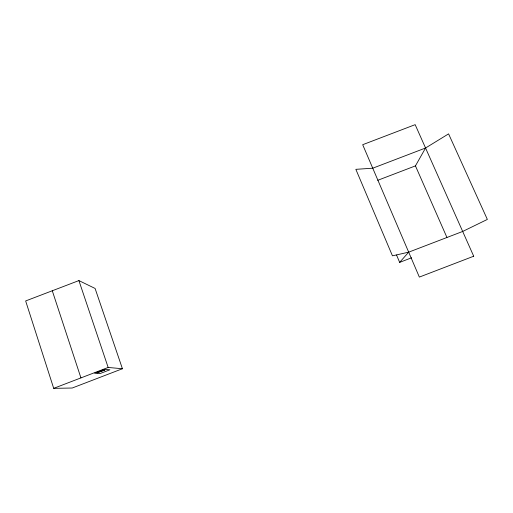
<?xml version="1.0" encoding="UTF-8"?>
<svg xmlns="http://www.w3.org/2000/svg" width="513" height="513" viewBox="0 0 513 513"><rect width="100%" height="100%" fill="white"/><g stroke="black" fill="none" stroke-linecap="round" stroke-linejoin="round"><path stroke-width="0.77" d="M377.722 180.307L415.447 165.879L425.553 148.007L448.586 133.874L487.35 219.423L462.688 231.453L408.681 252.165L392.451 255.827L355.849 169.335L372.746 168.2L425.553 148.007M396.543 255.032L399.659 262.374L408.681 252.165M53.698 388.347L108.16 367.455L122.427 368.744L95.091 288.447L78.899 280.585L25.65 300.951L53.698 388.347L72.205 388.02L122.427 368.744M399.659 262.374L411.561 257.808M415.447 165.879L446.919 237.41M78.899 280.585L108.16 367.455M52.281 290.762L80.939 377.901M104.697 369.373L94.623 373.24L100.125 373.541L109.923 369.783L104.697 369.373M104.229 370.04L97.008 372.81L104.883 370.091L104.229 370.04M473.704 256.218L419.352 277.084L362.691 144.704L415.164 124.653L473.704 256.218"/></g></svg>
